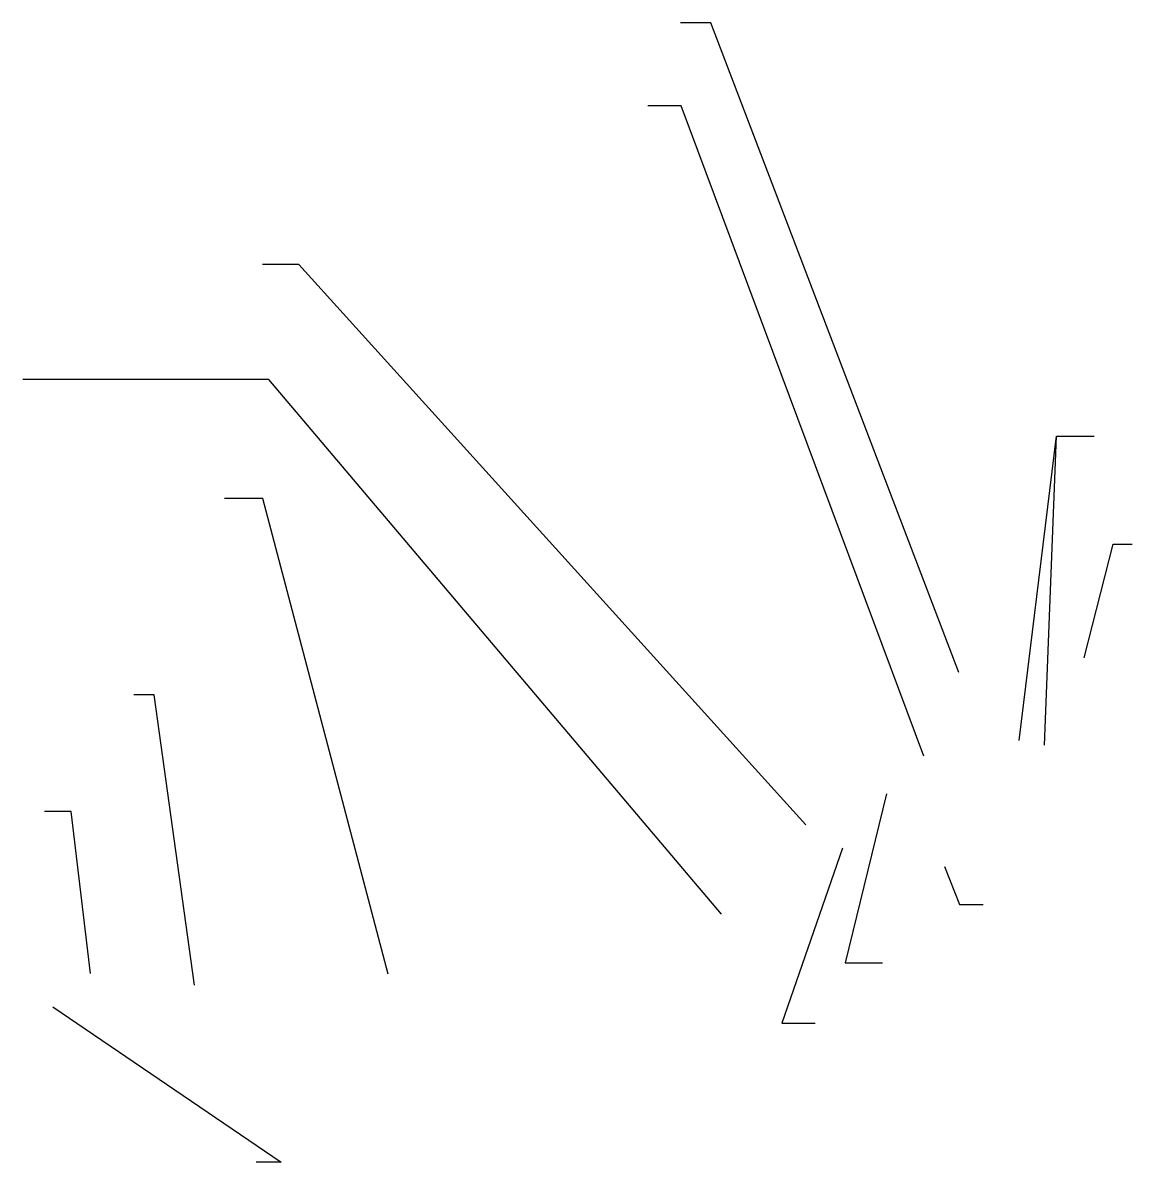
# Paper-space layout 'Layout1' of a CAD drawing. Extents: x 4.9 to 18.9, y 15.6 to 30.1.
import ezdxf

# ---------------------------------------------------------------- set-up
doc = ezdxf.new("R2010")
doc.units = 0
doc.header["$LTSCALE"] = 0.3999
doc.layers.add('DIM-TXT', color=7, linetype='CONTINUOUS')

psp = doc.layouts.get("Layout1")

# ---------------------------------------------------------------- linework, layer by layer
at = {"layer": 'DIM-TXT', "color": 0, "linetype": 'CONTINUOUS'}
psp.add_line((17.835, 20.93), (17.989, 24.855), dxfattribs=at)
at = {"layer": 'DIM-TXT', "color": 0, "linetype": 'CONTINUOUS', "flags": 128}
for points in [[(16.745, 21.855), (13.596, 30.108), (13.212, 30.108)], [(16.304, 20.788), (13.219, 29.052), (12.798, 29.052)], [(14.804, 19.919), (8.362, 27.038), (7.904, 27.038)], [(13.732, 18.783), (7.983, 25.575), (4.858, 25.575)], [(9.499, 18.021), (7.907, 24.064), (7.42, 24.064)], [(7.039, 17.879), (6.527, 21.568), (6.268, 21.568)], [(15.826, 20.311), (15.301, 18.164), (15.776, 18.164)], [(5.717, 18.029), (5.47, 20.088), (5.135, 20.088)], [(15.267, 19.62), (14.499, 17.397), (14.923, 17.397)], [(16.566, 19.389), (16.754, 18.906), (17.054, 18.906)]]:
    psp.add_lwpolyline(points, dxfattribs=at)
at = {"layer": 'DIM-TXT', "color": 0, "linetype": 'CONTINUOUS', "extrusion": (0, 0, -1), "flags": 128}
for points in [[(-17.512, 20.987), (-17.989, 24.855), (-18.466, 24.855)], [(-18.337, 22.041), (-18.705, 23.482), (-18.949, 23.482)], [(-5.239, 17.606), (-8.139, 15.631), (-7.82, 15.631)]]:
    psp.add_lwpolyline(points, dxfattribs=at)

doc.saveas('drawing.dxf')
